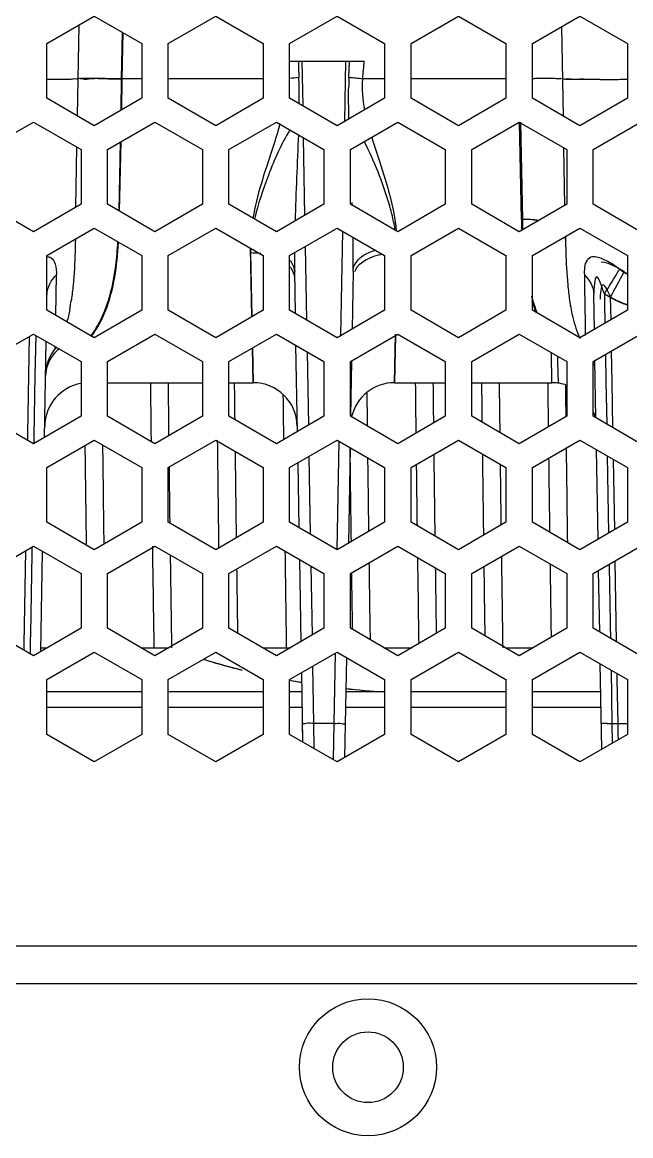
# Model space of a CAD drawing. Header units: millimetres. Extents: x 10297564 to 11610295, y -9287743 to -8409454.
# Drawn here: x 10494107 to 10494660, y -9079626 to -9078614 of the extents above; entities that cross this region are included whole.
import ezdxf

# ---------------------------------------------------------------- set-up
doc = ezdxf.new("R2010")
doc.units = ezdxf.units.MM
doc.header["$LTSCALE"] = 100
doc.layers.add('-0', color=7, linetype='Continuous')

# ---------------------------------------------------------------- blocks, each defined once
blk = doc.blocks.new('인버터 외형도')
at = {"layer": '-0', "linetype": 'Continuous'}
for p, q in [((93741.51, 52167.98), (93773.87, 52186.66)), ((93762.44, 52118.53), (93763.52, 52180.68)), ((93773.87, 52186.66), (93806.22, 52167.98)), ((93824.28, 52167.98), (93856.64, 52186.66)), ((93856.64, 52186.66), (93888.99, 52167.98)), ((93907.05, 52167.98), (93939.41, 52186.66)), ((93939.41, 52186.66), (93971.76, 52167.98)), ((93989.82, 52167.98), (94022.17, 52186.66)), ((94022.17, 52186.66), (94054.53, 52167.98)), ((94072.59, 52167.98), (94104.94, 52186.66)), ((94093.65, 52118.45), (94092.58, 52179.52)), ((94104.94, 52186.66), (94137.3, 52167.98)), ((93792.86, 52175.69), (93792.3, 52143.85)), ((93792.97, 52143.85), (93793.52, 52175.31)), ((93741.51, 52130.61), (93741.51, 52167.98)), ((93806.22, 52167.98), (93806.22, 52130.61)), ((93824.28, 52130.61), (93824.28, 52167.98)), ((93888.99, 52167.98), (93888.99, 52130.61)), ((93907.05, 52130.61), (93907.05, 52167.98)), ((93971.76, 52167.98), (93971.76, 52130.61)), ((93989.82, 52130.61), (93989.82, 52167.98)), ((94054.53, 52167.98), (94054.53, 52130.61)), ((94072.59, 52130.61), (94072.59, 52167.98)), ((94137.3, 52167.98), (94137.3, 52130.61)), ((93907.05, 52156.01), (93957.95, 52156.01)), ((93912.99, 52156.01), (93913.12, 52152.25)), ((93913.12, 52152.25), (93913.37, 52144.74)), ((93915.44, 52156.01), (93915.98, 52125.46)), ((93944.61, 52114.94), (93945.33, 52156.01)), ((93947.47, 52144.74), (93947.84, 52156.01)), ((93792.3, 52143.85), (93791.89, 52122.34)), ((93806.22, 52143.85), (93792.3, 52143.85)), ((93792.55, 52122.72), (93792.97, 52143.85)), ((93806.22, 52143.85), (93792.97, 52143.85)), ((93888.99, 52143.85), (93824.28, 52143.85)), ((93888.99, 52143.85), (93824.28, 52143.85)), ((93971.76, 52143.85), (93956.8, 52143.85)), ((94054.53, 52143.85), (93989.82, 52143.85)), ((94054.53, 52143.85), (93989.82, 52143.85)), ((93773.87, 52111.93), (93741.51, 52130.61)), ((93806.22, 52130.61), (93773.87, 52111.93)), ((93856.64, 52111.93), (93824.28, 52130.61)), ((93888.99, 52130.61), (93856.64, 52111.93)), ((93939.41, 52111.93), (93907.05, 52130.61)), ((93971.76, 52130.61), (93939.41, 52111.93)), ((94022.17, 52111.93), (93989.82, 52130.61)), ((94054.53, 52130.61), (94022.17, 52111.93)), ((94104.94, 52111.93), (94072.59, 52130.61)), ((94137.3, 52130.61), (94104.94, 52111.93)), ((93700.13, 52095.74), (93732.48, 52114.42)), ((93732.48, 52114.42), (93764.84, 52095.74)), ((93782.9, 52095.74), (93815.25, 52114.42)), ((93815.25, 52114.42), (93847.61, 52095.74)), ((93865.67, 52095.74), (93898.02, 52114.42)), ((93898.02, 52114.42), (93930.38, 52095.74)), ((93948.43, 52095.74), (93980.79, 52114.42)), ((93980.79, 52114.42), (94013.15, 52095.74)), ((94031.2, 52095.74), (94063.56, 52114.42)), ((94063.56, 52114.42), (94095.91, 52095.74)), ((94065.02, 52048.12), (94063.68, 52114.42)), ((94064.37, 52114.44), (94065.69, 52048.12)), ((94113.97, 52095.74), (94146.33, 52114.42)), ((93916.36, 52103.83), (93917.29, 52050.82)), ((93761.35, 52056.37), (93762.07, 52097.34)), ((93791.47, 52100.69), (93790.52, 52053.98)), ((93791.17, 52053.6), (93792.12, 52101.07)), ((94094.72, 52057.31), (94094.03, 52096.83)), ((93764.84, 52095.74), (93764.84, 52058.38)), ((93782.9, 52058.38), (93782.9, 52095.74)), ((93847.61, 52095.74), (93847.61, 52058.38)), ((93865.67, 52058.38), (93865.67, 52095.74)), ((93930.38, 52095.74), (93930.38, 52058.38)), ((93948.43, 52058.38), (93948.43, 52095.74)), ((94013.15, 52095.74), (94013.15, 52058.38)), ((94031.2, 52058.38), (94031.2, 52095.74)), ((94095.91, 52095.74), (94095.91, 52058.38)), ((94113.97, 52058.38), (94113.97, 52095.74)), ((93732.48, 52039.7), (93700.13, 52058.38)), ((93764.84, 52058.38), (93732.48, 52039.7)), ((93815.25, 52039.7), (93782.9, 52058.38)), ((93847.61, 52058.38), (93815.25, 52039.7)), ((93898.02, 52039.7), (93865.67, 52058.38)), ((93930.38, 52058.38), (93898.02, 52039.7)), ((93980.79, 52039.7), (93948.43, 52058.38)), ((93949.7, 52058.41), (93949.66, 52059.61)), ((93949.73, 52057.64), (93949.7, 52058.41)), ((94013.15, 52058.38), (93980.79, 52039.7)), ((94063.56, 52039.7), (94031.2, 52058.38)), ((94095.91, 52058.38), (94063.56, 52039.7)), ((94146.33, 52039.7), (94113.97, 52058.38)), ((93741.51, 52023.5), (93773.87, 52042.19)), ((93773.87, 52042.19), (93806.22, 52023.5)), ((93824.28, 52023.5), (93856.64, 52042.19)), ((93856.64, 52042.19), (93888.99, 52023.5)), ((93907.05, 52023.5), (93939.41, 52042.19)), ((93939.41, 52042.19), (93971.76, 52023.5)), ((93942.06, 51969), (93943.3, 52039.94)), ((93989.82, 52023.5), (94022.17, 52042.19)), ((94022.17, 52042.19), (94054.53, 52023.5)), ((94072.59, 52023.5), (94104.94, 52042.19)), ((94095.08, 52036.49), (94095.12, 52034.44)), ((94104.94, 52042.19), (94137.3, 52023.5)), ((93881.33, 51981.72), (93880.4, 52028.46)), ((93917.66, 52029.63), (93918.55, 51979.51)), ((93741.51, 51986.14), (93741.51, 52023.5)), ((93806.22, 52023.5), (93806.22, 51986.14)), ((93824.28, 51986.14), (93824.28, 52023.5)), ((93880.39, 52025.2), (93881.26, 51981.68)), ((93888.99, 52023.5), (93888.99, 51986.14)), ((93907.05, 51986.14), (93907.05, 52023.5)), ((93971.76, 52023.5), (93971.76, 51986.14)), ((93989.82, 51986.14), (93989.82, 52023.5)), ((94054.53, 52023.5), (94054.53, 51986.14)), ((94072.59, 51986.14), (94072.59, 52023.5)), ((94137.3, 52023.5), (94137.3, 51986.14)), ((93910.99, 51983.87), (93910.48, 52012.88)), ((93950.35, 52012.88), (93949.66, 51973.38)), ((94131.94, 52014.09), (94131.54, 52013.44)), ((94135.11, 52012.36), (94134.89, 52011.94)), ((93747.64, 51982.6), (93748.13, 52010.25)), ((94121.61, 51997.33), (94121.72, 51991.23)), ((94114.82, 51973.17), (94114.41, 51997.01)), ((94121.72, 51991.23), (94121.97, 51977.29)), ((94126.14, 51979.7), (94125.87, 51995.12)), ((93773.87, 51967.46), (93741.51, 51986.14)), ((93806.22, 51986.14), (93773.87, 51967.46)), ((93856.64, 51967.46), (93824.28, 51986.14)), ((93888.99, 51986.14), (93856.64, 51967.46)), ((93939.41, 51967.46), (93907.05, 51986.14)), ((93971.76, 51986.14), (93939.41, 51967.46)), ((94022.17, 51967.46), (93989.82, 51986.14)), ((94054.53, 51986.14), (94022.17, 51967.46)), ((94104.94, 51967.46), (94072.59, 51986.14)), ((94137.3, 51986.14), (94104.94, 51967.46)), ((93700.13, 51951.27), (93732.48, 51969.95)), ((93732.48, 51969.95), (93764.84, 51951.27)), ((93733.96, 51969.09), (93733.46, 51941.89)), ((93782.9, 51951.27), (93815.25, 51969.95)), ((93815.25, 51969.95), (93847.61, 51951.27)), ((93865.67, 51951.27), (93898.02, 51969.95)), ((93898.02, 51969.95), (93930.38, 51951.27)), ((93948.43, 51951.27), (93980.79, 51969.95)), ((93978.52, 51936.84), (93979.18, 51969.98)), ((93979.25, 51969.06), (93978.6, 51936.84)), ((93980.79, 51969.95), (94013.15, 51951.27)), ((94031.2, 51951.27), (94063.56, 51969.95)), ((94063.56, 51969.95), (94095.91, 51951.27)), ((94113.97, 51951.27), (94146.33, 51969.95)), ((93739.98, 51899.56), (93741.12, 51964.96)), ((93747.25, 51959.92), (93747.27, 51961.41)), ((93881.68, 51960.52), (93882.15, 51936.84)), ((93882.23, 51936.84), (93881.75, 51960.55)), ((93912.39, 51903.53), (93911.37, 51962.25)), ((93918.93, 51957.88), (93919.81, 51907.81)), ((94085.88, 51936.84), (94085.47, 51957.3)), ((94089.66, 51954.88), (94089.73, 51951.15)), ((94115.88, 51912.81), (94115.19, 51951.97)), ((94122.35, 51956.1), (94122.68, 51937.3)), ((94126.87, 51937.37), (94126.51, 51958.5)), ((93764.84, 51951.27), (93764.84, 51913.91)), ((93782.9, 51913.91), (93782.9, 51951.27)), ((93847.61, 51951.27), (93847.61, 51913.91)), ((93865.67, 51913.91), (93865.67, 51951.27)), ((93930.38, 51951.27), (93930.38, 51913.91)), ((93948.43, 51913.91), (93948.43, 51951.27)), ((93949.27, 51951.25), (93948.62, 51913.91)), ((94013.15, 51951.27), (94013.15, 51913.91)), ((94031.2, 51913.91), (94031.2, 51951.27)), ((94089.73, 51951.15), (94090.02, 51936.93)), ((94095.91, 51951.27), (94095.91, 51913.91)), ((94113.97, 51913.91), (94113.97, 51951.27)), ((93733.46, 51941.89), (93732.72, 51900.17)), ((93782.9, 51936.84), (93847.61, 51936.84)), ((93782.9, 51936.84), (93847.61, 51936.84)), ((93865.67, 51936.84), (93882.23, 51936.84)), ((93865.67, 51936.84), (93882.15, 51936.84)), ((93978.52, 51936.84), (94013.15, 51936.84)), ((93978.6, 51936.84), (94013.15, 51936.84)), ((94031.2, 51936.84), (94085.88, 51936.84)), ((94031.2, 51936.84), (94085.88, 51936.84)), ((94122.68, 51937.3), (94123.19, 51908.59)), ((94127.42, 51906.15), (94126.87, 51937.37)), ((93732.48, 51895.23), (93700.13, 51913.91)), ((93764.84, 51913.91), (93732.48, 51895.23)), ((93815.25, 51895.23), (93782.9, 51913.91)), ((93847.61, 51913.91), (93815.25, 51895.23)), ((93898.02, 51895.23), (93865.67, 51913.91)), ((93930.38, 51913.91), (93898.02, 51895.23)), ((93980.79, 51895.23), (93948.43, 51913.91)), ((94013.15, 51913.91), (93980.79, 51895.23)), ((94063.56, 51895.23), (94031.2, 51913.91)), ((94095.91, 51913.91), (94063.56, 51895.23)), ((94146.33, 51895.23), (94113.97, 51913.91)), ((93732.72, 51900.17), (93732.63, 51895.23)), ((93741.51, 51879.03), (93773.87, 51897.71)), ((93773.87, 51897.71), (93806.22, 51879.03)), ((93824.28, 51879.03), (93856.64, 51897.71)), ((93856.64, 51897.71), (93888.99, 51879.03)), ((93907.05, 51879.03), (93939.41, 51897.71)), ((93939.41, 51897.71), (93971.76, 51879.03)), ((93939.51, 51822.99), (93940.8, 51896.91)), ((93948.25, 51892.61), (93947.11, 51827.44)), ((93989.82, 51879.03), (94022.17, 51897.71)), ((94022.17, 51897.71), (94054.53, 51879.03)), ((94072.59, 51879.03), (94104.94, 51897.71)), ((94104.94, 51897.71), (94137.3, 51879.03)), ((94117.32, 51830.14), (94116.25, 51891.18)), ((93920.18, 51886.62), (93921.11, 51833.55)), ((94123.57, 51886.96), (94124.49, 51834.28)), ((94128.63, 51836.67), (94127.8, 51884.52)), ((93741.51, 51841.67), (93741.51, 51879.03)), ((93806.22, 51879.03), (93806.22, 51841.67)), ((93824.28, 51841.67), (93824.28, 51879.03)), ((93888.99, 51879.03), (93888.99, 51841.67)), ((93907.05, 51841.67), (93907.05, 51879.03)), ((93913.54, 51837.93), (93912.76, 51882.33)), ((93971.76, 51879.03), (93971.76, 51841.67)), ((93989.82, 51841.67), (93989.82, 51879.03)), ((94054.53, 51879.03), (94054.53, 51841.67)), ((94072.59, 51841.67), (94072.59, 51879.03)), ((94137.3, 51879.03), (94137.3, 51841.67)), ((93773.87, 51822.99), (93741.51, 51841.67)), ((93806.22, 51841.67), (93773.87, 51822.99)), ((93856.64, 51822.99), (93824.28, 51841.67)), ((93888.99, 51841.67), (93856.64, 51822.99)), ((93939.41, 51822.99), (93907.05, 51841.67)), ((93971.76, 51841.67), (93939.41, 51822.99)), ((94022.17, 51822.99), (93989.82, 51841.67)), ((94054.53, 51841.67), (94022.17, 51822.99)), ((94104.94, 51822.99), (94072.59, 51841.67)), ((94137.3, 51841.67), (94104.94, 51822.99)), ((93700.13, 51806.8), (93732.48, 51825.48)), ((93732.48, 51825.48), (93764.84, 51806.8)), ((93782.9, 51806.8), (93815.25, 51825.48)), ((93815.25, 51825.48), (93847.61, 51806.8)), ((93865.67, 51806.8), (93898.02, 51825.48)), ((93898.02, 51825.48), (93930.38, 51806.8)), ((93948.43, 51806.8), (93980.79, 51825.48)), ((93980.79, 51825.48), (94013.15, 51806.8)), ((94031.2, 51806.8), (94063.56, 51825.48)), ((94063.56, 51825.48), (94095.91, 51806.8)), ((94113.97, 51806.8), (94146.33, 51825.48)), ((93737.43, 51753.62), (93738.62, 51821.93)), ((93914.89, 51760.5), (93913.91, 51816.3)), ((94129.97, 51760.21), (94129, 51815.48)), ((93921.49, 51811.93), (93922.32, 51764.79)), ((94118.42, 51766.87), (94117.69, 51808.95)), ((93764.84, 51806.8), (93764.84, 51769.44)), ((93782.9, 51769.44), (93782.9, 51806.8)), ((93847.61, 51806.8), (93847.61, 51769.44)), ((93865.67, 51769.44), (93865.67, 51806.8)), ((93930.38, 51806.8), (93930.38, 51769.44)), ((93948.43, 51769.44), (93948.43, 51806.8)), ((94013.15, 51806.8), (94013.15, 51769.44)), ((94031.2, 51769.44), (94031.2, 51806.8)), ((94095.91, 51806.8), (94095.91, 51769.44)), ((94113.97, 51769.44), (94113.97, 51806.8)), ((93732.48, 51750.76), (93700.13, 51769.44)), ((93764.84, 51769.44), (93732.48, 51750.76)), ((93815.25, 51750.76), (93782.9, 51769.44)), ((93847.61, 51769.44), (93815.25, 51750.76)), ((93898.02, 51750.76), (93865.67, 51769.44)), ((93930.38, 51769.44), (93898.02, 51750.76)), ((93980.79, 51750.76), (93948.43, 51769.44)), ((94013.15, 51769.44), (93980.79, 51750.76)), ((94063.56, 51750.76), (94031.2, 51769.44)), ((94095.91, 51769.44), (94063.56, 51750.76)), ((94146.33, 51750.76), (94113.97, 51769.44)), ((93737.48, 51756.25), (93742, 51756.25)), ((93805.73, 51756.25), (93814.5, 51756.25)), ((93814.5, 51756.25), (93824.77, 51756.25)), ((93888.5, 51756.25), (93904.8, 51756.25)), ((93904.8, 51756.25), (93907.54, 51756.25)), ((93971.27, 51756.25), (93990.31, 51756.25)), ((94054.04, 51756.25), (94073.08, 51756.25)), ((93741.51, 51734.56), (93773.87, 51753.24)), ((93773.87, 51753.24), (93806.22, 51734.56)), ((93824.28, 51734.56), (93856.64, 51753.24)), ((93856.64, 51753.24), (93888.99, 51734.56)), ((93907.05, 51734.56), (93939.41, 51753.24)), ((93937.45, 51704.54), (93938.29, 51752.6)), ((93939.41, 51753.24), (93971.76, 51734.56)), ((93945.75, 51749.58), (93944.56, 51681.5)), ((93989.82, 51734.56), (94022.17, 51753.24)), ((94022.17, 51753.24), (94054.53, 51734.56)), ((94072.59, 51734.56), (94104.94, 51753.24)), ((94104.94, 51753.24), (94137.3, 51734.56)), ((93916.08, 51691.99), (93915.26, 51739.3)), ((93922.7, 51743.6), (93923.38, 51704.54)), ((94119.82, 51687.11), (94118.8, 51745.24)), ((94126.14, 51741.01), (94126.79, 51704.54)), ((93741.51, 51697.2), (93741.51, 51734.56)), ((93806.22, 51734.56), (93806.22, 51697.2)), ((93824.28, 51697.2), (93824.28, 51734.56)), ((93888.99, 51734.56), (93888.99, 51697.2)), ((93907.05, 51697.2), (93907.05, 51734.56)), ((93971.76, 51734.56), (93971.76, 51697.2)), ((93989.82, 51697.2), (93989.82, 51734.56)), ((94054.53, 51734.56), (94054.53, 51697.2)), ((94072.59, 51697.2), (94072.59, 51734.56)), ((94130.42, 51734.44), (94130.34, 51738.58)), ((94130.94, 51704.54), (94130.42, 51734.44)), ((94137.3, 51734.56), (94137.3, 51697.2)), ((93806.22, 51726.16), (93741.51, 51726.16)), ((93888.99, 51726.16), (93824.28, 51726.16)), ((93915.41, 51726.16), (93907.05, 51726.16)), ((93971.76, 51726.16), (93945.27, 51726.16)), ((94054.53, 51726.16), (93989.82, 51726.16)), ((94119.14, 51726.16), (94072.59, 51726.16)), ((93806.22, 51715.58), (93741.51, 51715.58)), ((93888.99, 51715.58), (93824.28, 51715.58)), ((93915.59, 51715.58), (93907.05, 51715.58)), ((93971.76, 51715.58), (93945.08, 51715.58)), ((94054.53, 51715.58), (93989.82, 51715.58)), ((94119.32, 51715.58), (94072.59, 51715.58)), ((93916, 51692.03), (93915.78, 51704.78)), ((93923.37, 51704.54), (93923.65, 51687.62)), ((93937.45, 51704.54), (93923.38, 51704.54)), ((93937.05, 51679.88), (93937.46, 51704.54)), ((94126.78, 51704.54), (94127.01, 51691.11)), ((94126.79, 51704.54), (94131.72, 51704.54)), ((94130.96, 51704.54), (94137.3, 51704.54)), ((94131.09, 51697.03), (94130.97, 51704.54)), ((94131.72, 51704.54), (94137.3, 51704.54)), ((93773.87, 51678.52), (93741.51, 51697.2)), ((93806.22, 51697.2), (93773.87, 51678.52)), ((93856.64, 51678.52), (93824.28, 51697.2)), ((93888.99, 51697.2), (93856.64, 51678.52)), ((93939.41, 51678.52), (93907.05, 51697.2)), ((93971.76, 51697.2), (93939.41, 51678.52)), ((94022.17, 51678.52), (93989.82, 51697.2)), ((94054.53, 51697.2), (94022.17, 51678.52)), ((94104.94, 51678.52), (94072.59, 51697.2)), ((94137.3, 51697.2), (94104.94, 51678.52)), ((94131.15, 51693.53), (94131.09, 51697.03)), ((86767.06, 51553.09), (97918.36, 51553.09)), ((86767.06, 51527.51), (97918.36, 51527.51))]:
    blk.add_line(p, q, dxfattribs=at)
for radius in [46.65, 24.08]:
    blk.add_circle((93960.47, 51470.32), radius, dxfattribs=at)
for centre, radius, start, end in [((92098.27, 52325.09), 1867.35, 354.43031, 354.80512), ((93766.84, 50733.52), 1410.56, 88.9658, 89.67207), ((94060.71, 50541.53), 1609.96, 95.25099, 95.47673), ((93551.64, 52132.69), 361.93, 0.94905, 1.90793), ((94312.82, 52132.56), 365.55, 178.09042, 179.0396), ((93796.87, 50506.61), 1645.04, 84.42063, 84.74743), ((94086.14, 51097.6), 1046.46, 90.07705, 90.73561), ((94107.81, 54244.68), 2101.27, 270.29526, 270.46095), ((94108.74, 54202.39), 2058.98, 270.27697, 270.44394), ((94103.85, 54816.01), 2672.62, 270.44683, 270.71557), ((94102.75, 54857.17), 2713.78, 270.46371, 270.72763), ((93490.73, 52131.73), 422.86, 359.83935, 0.94205), ((93426.73, 52131.79), 486.85, 359.42952, 359.85296), ((93710.8, 52165.04), 196.63, 344.09567, 344.88735), ((93859.03, 52020.76), 121.65, 9.46038, 11.51183), ((94478.95, 52056.23), 414, 181.12187, 182.17023), ((94482.91, 52056.31), 417.29, 181.12378, 182.11951), ((93949.35, 52026.55), 68.97, 178.51885, 181.12079), ((93880.99, 51974.23), 50.98, 82.78366, 90.6686), ((94599.66, 52022.41), 689.25, 179.74394, 179.9106), ((94495.44, 52022.35), 585.03, 179.88894, 180.92929), ((93978.71, 51980.49), 44.64, 100.66417, 102.6797), ((93895.55, 52005.61), 15.6, 36.50121, 40.99158), ((92628.15, 52928.34), 1759.89, 328.06085, 328.67715), ((94159, 52050.61), 45.46, 233.45813, 241.466), ((94159.87, 52050.9), 45.81, 237.28404, 240.39859), ((105823.06, 52177.1), 11716.29, 180.81601, 181.017328), ((91314.02, 53517.39), 3197.45, 331.56974, 331.91203), ((93609.58, 52014.63), 150.2, 349.25904, 351.81311), ((94165.87, 52021.56), 98.06, 197.22506, 200.96765), ((94246.3, 52014.54), 149.97, 188.20386, 190.76273), ((94155.95, 52049.08), 62.11, 244.57329, 252.5239), ((94156.66, 52018.11), 88.23, 201.01144, 202.47925), ((94156.51, 52017.64), 87.32, 200.88892, 202.55167), ((93720.5, 52007.27), 63.9, 323.14692, 330.11637), ((93722.49, 52006.3), 62.27, 322.54671, 328.21832), ((93762.17, 51947.4), 19.49, 135.97452, 140.01953), ((93713.44, 51983.25), 41.08, 325.39673, 327.08141), ((94085.45, 51941.25), 29.93, 13.50241, 16.74404), ((138956.28, 52441.15), 45146.98, 180.640035, 180.691095), ((138956.28, 52441.15), 45134.94, 180.640206, 180.686001), ((139001.43, 52441.15), 45134.94, 180.640393, 180.672401), ((93882.15, 51906.74), 30.1, 1, 89.99987), ((93978.6, 51906.74), 30.1, 90.00014, 166.48796), ((139136.87, 52441.15), 45146.98, 180.640035, 180.683628), ((139136.87, 52441.15), 45134.94, 180.640206, 180.675045), ((139182.02, 52441.15), 45146.98, 180.640035, 180.674442), ((139182.02, 52441.15), 45134.94, 180.640206, 180.683506), ((139227.16, 52441.15), 45146.98, 180.640135, 180.678152), ((94085.88, 51906.74), 30.1, 70.39815, 89.99981), ((93770.21, 51906.74), 30.1, 100.50952, 179), ((139091.72, 52441.15), 45134.94, 180.648832, 180.677954), ((139227.16, 52441.15), 45134.94, 180.64215, 180.669325), ((139046.58, 52441.15), 45146.98, 180.650713, 180.689105), ((94085.88, 51906.74), 30.1, 12.88981, 19.42406), ((138911.14, 52441.15), 45146.98, 180.694186, 180.780625), ((138911.14, 52441.15), 45134.94, 180.69421, 180.779828), ((139001.43, 52441.15), 45146.98, 180.689675, 180.782907), ((139091.72, 52441.15), 45146.98, 180.696245, 180.77743), ((139227.16, 52441.15), 45134.94, 180.696561, 180.778612), ((139001.43, 52441.15), 45134.94, 180.699763, 180.77435), ((139091.72, 52441.15), 45134.94, 180.705316, 180.768872), ((139136.87, 52441.15), 45134.94, 180.702039, 180.77306), ((139182.02, 52441.15), 45146.98, 180.701796, 180.771953), ((139227.16, 52441.15), 45146.98, 180.705139, 180.769522), ((138956.28, 52441.15), 45134.94, 180.713582, 180.761005), ((139136.87, 52441.15), 45146.98, 180.710615, 180.763971), ((139182.02, 52441.15), 45134.94, 180.710869, 180.763394), ((138956.28, 52441.15), 45146.98, 180.781398, 180.869235), ((138956.28, 52441.15), 45134.94, 180.789316, 180.869467), ((139046.58, 52441.15), 45146.98, 180.785774, 180.869235), ((139136.87, 52441.15), 45146.98, 180.791326, 180.865756), ((139182.02, 52441.15), 45134.94, 180.790388, 180.869467), ((139001.43, 52441.15), 45134.94, 180.801344, 180.857061), ((139091.72, 52441.15), 45134.94, 180.795866, 180.862614), ((139136.87, 52441.15), 45134.94, 180.800422, 180.857221), ((139182.02, 52441.15), 45146.98, 180.798941, 180.859052), ((139227.16, 52441.15), 45146.98, 180.796877, 180.860279), ((139091.72, 52441.15), 45146.98, 180.80507, 180.852482), ((94005.06, 52266.74), 541.63, 253.22758, 253.90936), ((94005.05, 52266.48), 541.38, 253.32651, 253.88433), ((94005, 52266.32), 541.21, 253.88435, 254.11176), ((94005.09, 52266.86), 541.76, 253.90935, 254.14592), ((94004.9, 52265.96), 540.84, 254.11165, 255.34907), ((94005.14, 52267.02), 541.92, 254.14597, 255.38681), ((94004.75, 52265.41), 540.27, 255.34919, 255.93836), ((94005.16, 52267.1), 542.01, 255.38679, 256.07149), ((94003.91, 52261.45), 536.22, 259.58292, 260.11837), ((94004.94, 52266.01), 540.89, 259.56575, 260.45191), ((94003.95, 52261.69), 536.46, 260.11849, 260.48259), ((94005.58, 52274.04), 548.92, 263.67763, 266.39618), ((94005.19, 52268.12), 543.01, 263.65464, 266.40335), ((94124.22, 51860.56), 156.04, 269.77282, 270.94273)]:
    blk.add_arc(centre, radius, start, end, dxfattribs=at)
for points, knots in [([(93762.88, 52143.85), (93762.87, 52143.44), (93760.2, 52144.01), (93757.25, 52143.2), (93750.07, 52143.55), (93744.96, 52143.41), (93741.88, 52143.42)], [0, 0, 0, 0, 0.058661, 0.24258, 0.560734, 1, 1, 1, 1]), ([(93759.34, 52143.58), (93758.38, 52143.55), (93752.56, 52143.41), (93746.74, 52143.41), (93741.89, 52143.42)], [0, 0, 0, 0, 0.165754, 1, 1, 1, 1]), ([(93774.92, 52144.06), (93773.34, 52144.07), (93769.2, 52144.03), (93765.04, 52144.2), (93762.49, 52143.92)], [0, 0, 0, 0, 0.381523, 1, 1, 1, 1]), ([(93762.88, 52143.85), (93762.89, 52144.56), (93767.57, 52143.16), (93772.24, 52144.61), (93782.42, 52143.82), (93789.28, 52143.92), (93792.97, 52143.85)], [0, 0, 0, 0, 0.070474, 0.29313, 0.63202, 1, 1, 1, 1]), ([(94087.66, 52144.06), (94086.63, 52144.07), (94081.61, 52144.08), (94076.59, 52144.04), (94072.6, 52143.99)], [0, 0, 0, 0, 0.204662, 1, 1, 1, 1]), ([(94093.21, 52143.85), (94093.2, 52144.29), (94090.24, 52143.48), (94089.07, 52144.05), (94087.66, 52144.06)], [0, 0, 0, 0, 0.237851, 1, 1, 1, 1]), ([(94093.35, 52143.78), (94093.31, 52143.79), (94093.27, 52143.8), (94093.21, 52143.83), (94093.21, 52143.85)], [0, 0, 0, 0, 0.693236, 1, 1, 1, 1]), ([(94118.64, 52143.44), (94112.6, 52143.41), (94104.24, 52143.79), (94095.68, 52143.24), (94093.35, 52143.78)], [0, 0, 0, 0, 0.716592, 1, 1, 1, 1]), ([(94118.69, 52143.43), (94115.1, 52143.42), (94109.08, 52143.57), (94100.59, 52143.11), (94097.09, 52144.09), (94093.89, 52143.36), (94093.88, 52143.85)], [0, 0, 0, 0, 0.434216, 0.754284, 0.941183, 1, 1, 1, 1]), ([(93899.91, 52111.16), (93898.38, 52105.78), (93891.86, 52085.21), (93884.55, 52064.68), (93882.06, 52048.87)], [0, 0, 0, 0, 0.259005, 1, 1, 1, 1]), ([(93907.16, 52108.99), (93901.16, 52099.4), (93892.54, 52079.19), (93885.45, 52058.51), (93883.13, 52048.25)], [0, 0, 0, 0, 0.517937, 1, 1, 1, 1]), ([(93962.99, 52104.15), (93964.7, 52098.67), (93971.57, 52077.83), (93978.26, 52056.56), (93979.75, 52040.38)], [0, 0, 0, 0, 0.261044, 1, 1, 1, 1]), ([(93978.24, 52045.04), (93977.3, 52049.66), (93972.27, 52068.99), (93964.81, 52087.66), (93957.87, 52101.23)], [0, 0, 0, 0, 0.236399, 1, 1, 1, 1]), ([(94095.12, 52034.45), (94095.11, 52034.74), (94095.06, 52035.33), (94094.94, 52035.9), (94094.86, 52036.19)], [0, 0, 0, 0, 0.490803, 1, 1, 1, 1]), ([(93760.97, 52034.45), (93760.92, 52031.63), (93760.68, 52021.23), (93760.15, 52010.82), (93759.43, 52003.27)], [0, 0, 0, 0, 0.270756, 1, 1, 1, 1]), ([(93775.43, 51973.5), (93777.84, 51977.38), (93786.76, 51995.85), (93789.43, 52016.57), (93790.43, 52032.34)], [0, 0, 0, 0, 0.224313, 1, 1, 1, 1]), ([(93789.78, 52032.81), (93789.44, 52027.32), (93787.68, 52007.72), (93783.03, 51987.77), (93775.91, 51975.43)], [0, 0, 0, 0, 0.278614, 1, 1, 1, 1]), ([(94095.12, 52034.44), (94095.16, 52031.71), (94095.41, 52021.39), (94095.93, 52011.06), (94096.64, 52003.49)], [0, 0, 0, 0, 0.264312, 1, 1, 1, 1]), ([(93741.71, 52022.63), (93741.95, 52022.63), (93742.43, 52022.62), (93742.9, 52022.56), (93743.13, 52022.51)], [0, 0, 0, 0, 0.515931, 1, 1, 1, 1]), ([(93950.35, 52012.88), (93950.37, 52014.26), (93952.23, 52021.51), (93959.91, 52025.47), (93965.5, 52027.19)], [0, 0, 0, 0, 0.191443, 1, 1, 1, 1]), ([(93968.92, 52024.04), (93966.84, 52023.57), (93960.06, 52021.56), (93953.24, 52017.08), (93951.16, 52012.48)], [0, 0, 0, 0, 0.296359, 1, 1, 1, 1]), ([(94119.53, 52021.45), (94117.62, 52022.2), (94113.98, 52023.57), (94107.58, 52019.3), (94107.9, 52013.65), (94107.96, 52010.25)], [0, 0, 0, 0, 0.297593, 0.507089, 1, 1, 1, 1]), ([(94121.61, 51997.33), (94120.26, 52001.36), (94115.3, 52016.62), (94114.34, 52001.01), (94114.41, 51997)], [0, 0, 0, 0, 0.514971, 1, 1, 1, 1]), ([(94125.87, 51995.12), (94124.68, 51998.18), (94119.37, 52009.21), (94118.74, 51997.01), (94118.67, 51993.73)], [0, 0, 0, 0, 0.499913, 1, 1, 1, 1]), ([(94098.96, 51986.53), (94099.31, 51984.73), (94100.73, 51978.06), (94102.78, 51971.48), (94104.88, 51966.94)], [0, 0, 0, 0, 0.268483, 1, 1, 1, 1]), ([(93749.92, 51959.9), (93748.45, 51958.69), (93743.56, 51953.8), (93740.8, 51946.76), (93740.71, 51941.76)], [0, 0, 0, 0, 0.275074, 1, 1, 1, 1]), ([(93923.35, 51704.54), (93921.59, 51704.51), (93919.95, 51705.21), (93915.87, 51704.01), (93915.86, 51704.74)], [0, 0, 0, 0, 0.706319, 1, 1, 1, 1]), ([(93937.45, 51704.54), (93939.21, 51704.51), (93940.83, 51705.2), (93944.93, 51704.01), (93944.92, 51704.74)], [0, 0, 0, 0, 0.706783, 1, 1, 1, 1]), ([(94120.48, 51704.6), (94120.23, 51704.61), (94120.01, 51704.68), (94119.51, 51704.66), (94119.51, 51704.74)], [0, 0, 0, 0, 0.753704, 1, 1, 1, 1]), ([(94123.6, 51704.52), (94123.01, 51704.53), (94121.96, 51704.54), (94120.92, 51704.57), (94120.48, 51704.6)], [0, 0, 0, 0, 0.569863, 1, 1, 1, 1])]:
    blk.add_open_spline(points, degree=3, knots=knots, dxfattribs=at)
for points in [[(93956.8, 52143.85), (93956.03, 52136.85), (93956.74, 52129.67), (93958.08, 52122.75)], [(93947.46, 52116.64), (93947.27, 52123.98), (93947.18, 52131.34), (93947.3, 52138.68)], [(93913.02, 52105.77), (93912.3, 52086.21), (93911.3, 52066.66), (93910.78, 52047.09)], [(94076.47, 52047.21), (94072.7, 52047.89), (94068.85, 52048.18), (94065.02, 52048.12)], [(94076.67, 52047.29), (94073.05, 52047.91), (94069.36, 52048.17), (94065.69, 52048.12)], [(93950.35, 52012.86), (93950.48, 52020.54), (93950.43, 52028.22), (93950.3, 52035.9)], [(93743.13, 52022.51), (93747.45, 52021.63), (93748.19, 52014.66), (93748.12, 52010.25)], [(93910.48, 52012.88), (93910.44, 52015.52), (93909.12, 52018.2), (93907.36, 52020.17)], [(94127.27, 52017.39), (94124.82, 52018.97), (94122.25, 52020.4), (94119.53, 52021.45)], [(93910.48, 52008.25), (93910.44, 52010.6), (93909.48, 52013), (93908.09, 52014.89)], [(94127.23, 52016.73), (94124.76, 52017.83), (94122.1, 52018.77), (94119.39, 52018.87)], [(94135.11, 52012.36), (94132.58, 52013.97), (94129.97, 52015.5), (94127.23, 52016.73)], [(94131.94, 52014.09), (94130.42, 52015.25), (94128.87, 52016.36), (94127.27, 52017.39)], [(93741.68, 51997.01), (93741.76, 52001.91), (93744.51, 52006.93), (93748.12, 52010.25)], [(94107.96, 52010.25), (94111.58, 52006.93), (94114.32, 52001.91), (94114.41, 51997.01)], [(93759.43, 52003.27), (93759.12, 51999.92), (93758.73, 51996.57), (93758.25, 51993.25)], [(94096.64, 52003.49), (94096.96, 52000.03), (94097.36, 51996.58), (94097.86, 51993.14)], [(94129.28, 51992.98), (94126.63, 51994.24), (94124.05, 51995.69), (94121.61, 51997.33)], [(94071.88, 51995.89), (94072.75, 51992.72), (94073.76, 51989.58), (94074.93, 51986.51)], [(94125.85, 51995.12), (94129.45, 51993.03), (94133.3, 51991.36), (94137.25, 51990.06)], [(93757.15, 51986.64), (93756.61, 51983.81), (93755.98, 51981), (93755.22, 51978.22)], [(93728.52, 51897.52), (93728.93, 51921.14), (93729.34, 51944.76), (93729.76, 51968.38)], [(93740.71, 51941.76), (93740.83, 51948.19), (93743.24, 51954.89), (93747.24, 51959.92)], [(93731.41, 51824.86), (93730.98, 51800.62), (93730.55, 51776.37), (93730.11, 51752.13)], [(93726.03, 51754.49), (93726.43, 51777.14), (93726.81, 51799.79), (93727.21, 51822.43)], [(94124.86, 51813.08), (94125.15, 51796.27), (94125.45, 51779.45), (94125.75, 51762.64)], [(94124.61, 51704.6), (94126.72, 51704.47), (94128.83, 51704.51), (94130.94, 51704.54)]]:
    blk.add_open_spline(points, degree=3, dxfattribs=at)

msp = doc.modelspace()

# ---------------------------------------------------------------- block references
at = {"xscale": 1.333333333333333, "yscale": 1.333333333333333, "zscale": 1.333333333333333}
msp.add_blockref('인버터 외형도', (10369140.6, -9148191), dxfattribs=at)

doc.saveas('drawing.dxf')
